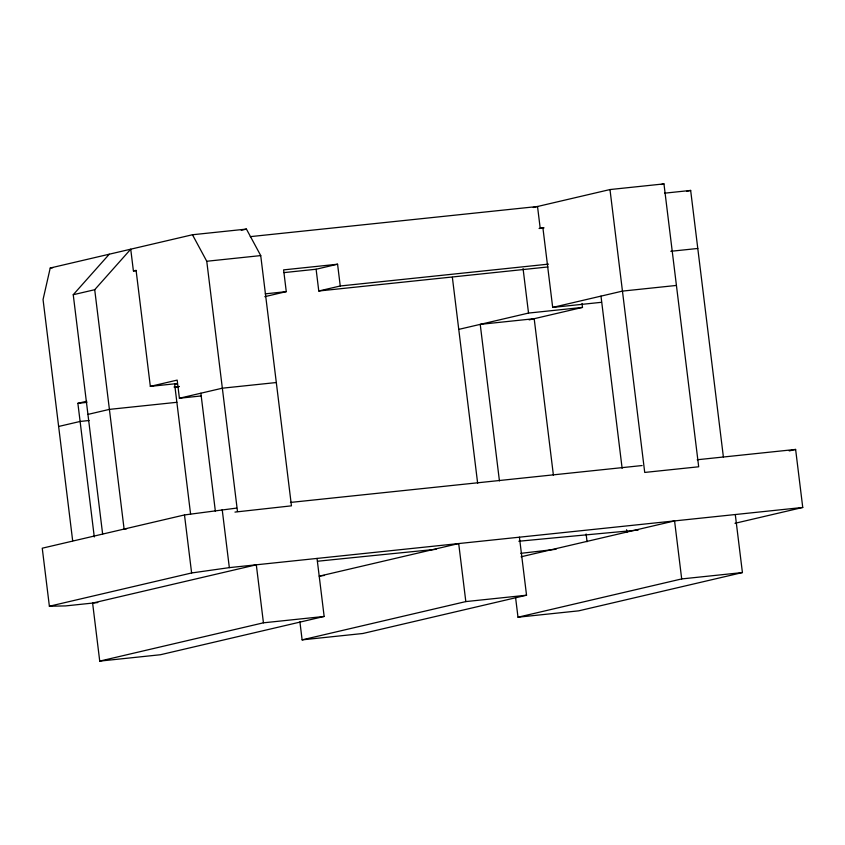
<?xml version="1.0" encoding="UTF-8"?>
<svg xmlns="http://www.w3.org/2000/svg" width="845" height="845" viewBox="0 0 845 845"><rect width="100%" height="100%" fill="white"/><g stroke="black" fill="none" stroke-linecap="round" stroke-linejoin="round"><path stroke-width="1.27" d="M234.963 512.091L291.451 505.838L260.725 255.591L246.434 229.09L192.459 234.752L50.225 268.013L43.053 299.542L72.659 540.694M102.636 534.082L73.24 294.725L109.269 254.208M73.24 294.725L94.714 289.708L130.732 249.19L133.404 270.949L135.982 270.685M241.3 230.294L246.434 229.09M133.552 270.918L136.087 270.326L150.336 386.376L177.323 383.545M533.248 207.5L609.984 189.555L663.959 183.893L698.688 466.778L644.724 472.439L609.984 189.555M661.403 184.495L663.959 183.893M316.104 269.238L337.577 264.221L340.25 285.98L318.776 290.997L316.104 269.238L283.983 272.608M686.879 191.319L690.661 190.431L723.383 456.944M539.068 228.53L542.881 227.632L552.683 307.422L601.513 302.299M264.802 296.658L286.275 291.641L283.603 269.882L337.577 264.221M94.291 536.976L77.877 403.318L86.781 401.238M150.336 386.376L177.175 380.102L179.404 398.238L201.247 395.935M175.073 387.549L178.887 386.661M87.933 414.409L109.406 409.381L176.869 402.304M458.75 329.392L528.526 313.072L582.501 307.411L582.015 303.482M552.683 307.422L622.459 291.103L676.422 285.441M58.643 426.471L80.106 421.454L89.105 420.504M179.404 398.238L222.341 388.193L276.315 382.531M529.139 319.885L582.501 307.411M236.642 508.088L184.485 514.943L42.25 548.204L49.38 606.235L65.625 605.907L97.777 602.538M49.38 606.235L191.614 572.973L229.333 567.629L802.75 507.454L795.62 449.434L697.209 459.754M789.23 450.924L795.62 449.434M319.294 576.163L458.698 543.557L465.817 601.587L302.119 639.866L299.901 621.814M521.101 556.792L674.574 520.911L681.693 578.931L517.996 617.209L515.461 596.581M263.439 622.818L256.31 564.798L92.612 603.077L99.731 661.107L263.439 622.818L324.153 616.449L317.033 558.429M324.153 616.449L160.444 654.738L99.731 661.107M734.97 523.308L802.75 507.454M519.411 537.188L526.541 595.218L362.832 633.496L302.119 639.866M735.287 514.531L742.417 572.561L578.709 610.84L517.996 617.209M250.289 236.642L537.526 206.507L540.198 228.266L544.053 227.854M664.571 193.178L690.661 190.431M50.225 268.013L52.791 267.749M192.459 234.752L206.761 261.263L260.725 255.591M265.288 293.849L286.275 291.641M340.25 285.98L548.489 264.126M670.803 251.292L697.79 248.462M318.776 290.997L547.972 266.946M177.249 383.894L174.64 384.169L190.6 514.183M174.007 387.01L179.214 386.461M77.877 403.318L86.877 402.378M290.437 502.437L642.105 465.542M126.697 528.79L124.099 529.065L94.714 289.708M465.817 601.587L526.541 595.218M681.693 578.931L742.417 572.561M600.985 296.13L622.131 468.331M626.589 529.752L626.905 532.329M586.113 533.998L587.064 541.74M553.412 475.249L534.188 318.702L480.224 324.364L499.437 480.911M523.066 268.604L528.526 313.072M452.36 277.308L477.657 483.329M206.761 261.263L237.487 511.5M222.203 509.598L229.333 567.629M200.878 393.21L215.38 511.331M184.485 514.943L191.614 572.973M556.084 549.261A1968.121 85.852 -7 0 1 520.784 553.338M324.48 575.445A1968.121 85.852 -7 0 1 319.378 576.005M317.477 561.249A1971.892 86.01 -7 0 1 436.126 549.303M518.83 541.244A1971.892 86.01 -7 0 1 638.176 530.068"/></g></svg>
